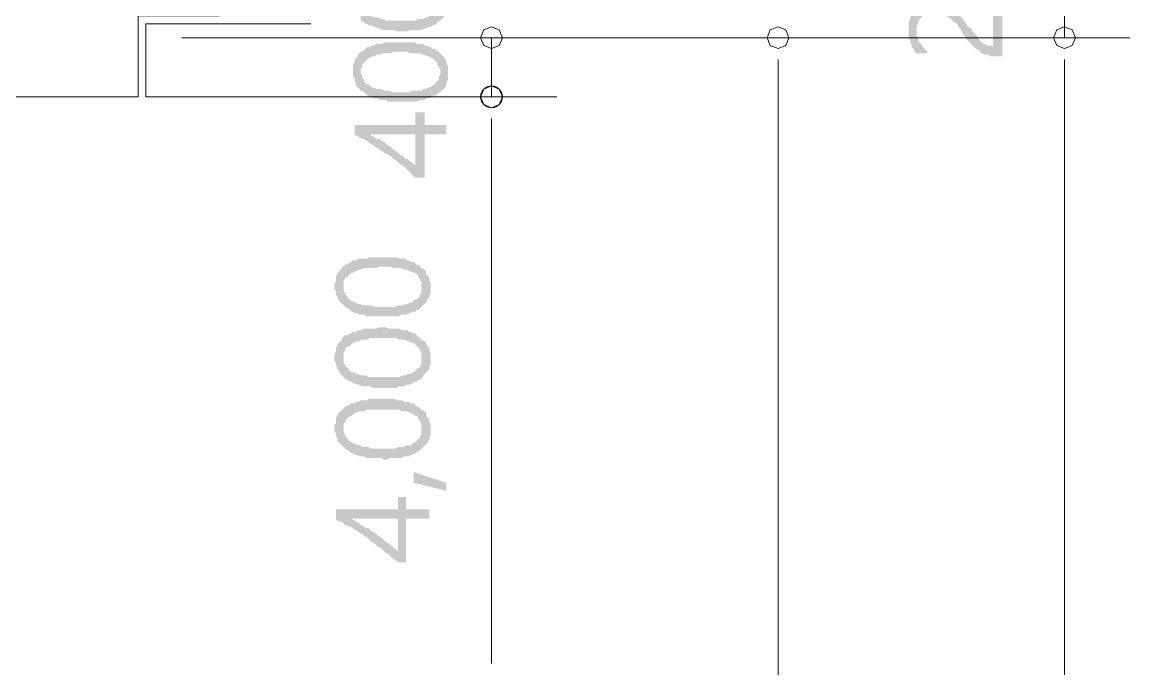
# Model space of a CAD drawing. Header units: millimetres. Extents: x -2246 to 101218, y 0 to 66109.
# Drawn here: x 93682 to 101218, y 44924 to 49325 of the extents above; entities that cross this region are included whole.
import ezdxf

# ---------------------------------------------------------------- set-up
doc = ezdxf.new("R2010")
doc.units = ezdxf.units.MM
doc.layers.add('PDF_솔리드 채우기', color=7, linetype='Continuous')
doc.layers.add('PDF_형상', color=7, linetype='Continuous')

msp = doc.modelspace()

# ---------------------------------------------------------------- hatches: boundary and pattern name
at = {"layer": 'PDF_솔리드 채우기', "transparency": 33554559}
for points in [[(95985.9, 49335.3), (96007.1, 49324.7), (96017.7, 49314.1), (96017.7, 49314.1), (96028.2, 49314.1), (96038.8, 49303.5), (96060, 49303.5), (96070.6, 49292.9), (96081.2, 49292.9), (96102.4, 49282.3), (96113, 49282.3), (96134.2, 49271.8), (96155.4, 49271.8), (96165.9, 49271.8), (96187.1, 49271.8), (96208.3, 49271.8), (96229.5, 49261.2), (96250.7, 49261.2), (96271.9, 49261.2), (96282.5, 49261.2), (96303.6, 49261.2), (96324.8, 49271.8), (96346, 49271.8), (96367.2, 49271.8), (96388.4, 49271.8), (96399, 49271.8), (96420.2, 49282.3), (96430.8, 49282.3), (96451.9, 49292.9), (96462.5, 49292.9), (96473.1, 49303.5), (96483.7, 49303.5), (96504.9, 49314.1), (96504.9, 49324.7), (96526.1, 49335.3), (96536.7, 49345.9), (96547.3, 49356.5), (96557.9, 49367.1), (96568.4, 49377.7), (96568.4, 49398.9), (96579, 49409.5), (96579, 49430.6), (96579, 49441.2), (96579, 49462.4), (96579, 49462.4), (96579, 49483.6), (96579, 49494.2), (96579, 49515.4), (96568.4, 49526), (96568.4, 49547.2), (96557.9, 49557.7), (96547.3, 49568.3), (96536.7, 49589.5), (96526.1, 49600.1), (96526.1, 49473), (96526.1, 49462.4), (96526.1, 49451.8), (96515.5, 49441.2), (96515.5, 49430.6), (96515.5, 49420), (96504.9, 49409.5), (96494.3, 49398.9), (96494.3, 49388.3), (96483.7, 49377.7), (96473.1, 49377.7), (96451.9, 49367.1), (96441.3, 49356.5), (96430.8, 49356.5), (96409.6, 49345.9), (96399, 49345.9), (96377.8, 49345.9), (96356.6, 49335.3), (96335.4, 49335.3), (96314.2, 49335.3), (96293, 49335.3), (96261.3, 49335.3), (96250.7, 49335.3), (96218.9, 49335.3), (96197.7, 49335.3), (96176.5, 49335.3), (96155.4, 49335.3), (96144.8, 49345.9), (96123.6, 49345.9), (96102.4, 49356.5), (96091.8, 49356.5), (96070.6, 49356.5), (96060, 49367.1), (96049.4, 49377.7), (96038.8, 49377.7), (96028.2, 49388.3), (96017.7, 49398.9), (96007.1, 49409.5), (96007.1, 49420), (95996.5, 49430.6), (95996.5, 49441.2), (95996.5, 49451.8), (95985.9, 49462.4), (95985.9, 49473)], [(95985.9, 49335.3), (96007.1, 49324.7), (96017.7, 49314.1), (96017.7, 49314.1), (96028.2, 49314.1), (96038.8, 49303.5), (96060, 49303.5), (96070.6, 49292.9), (96081.2, 49292.9), (96102.4, 49282.3), (96113, 49282.3), (96134.2, 49271.8), (96155.4, 49271.8), (96165.9, 49271.8), (96187.1, 49271.8), (96208.3, 49271.8), (96229.5, 49261.2), (96250.7, 49261.2), (96271.9, 49261.2), (96282.5, 49261.2), (96303.6, 49261.2), (96324.8, 49271.8), (96346, 49271.8), (96367.2, 49271.8), (96388.4, 49271.8), (96399, 49271.8), (96420.2, 49282.3), (96430.8, 49282.3), (96451.9, 49292.9), (96462.5, 49292.9), (96473.1, 49303.5), (96483.7, 49303.5), (96504.9, 49314.1), (96504.9, 49324.7), (96526.1, 49335.3), (96536.7, 49345.9), (96547.3, 49356.5), (96557.9, 49367.1), (96568.4, 49377.7), (96568.4, 49398.9), (96579, 49409.5), (96579, 49430.6), (96579, 49441.2), (96579, 49462.4), (96579, 49462.4), (96579, 49483.6), (96579, 49494.2), (96579, 49515.4), (96568.4, 49526), (96568.4, 49547.2), (96557.9, 49557.7), (96547.3, 49568.3), (96536.7, 49589.5), (96526.1, 49600.1), (96526.1, 49473), (96526.1, 49462.4), (96526.1, 49451.8), (96515.5, 49441.2), (96515.5, 49430.6), (96515.5, 49420), (96504.9, 49409.5), (96494.3, 49398.9), (96494.3, 49388.3), (96483.7, 49377.7), (96473.1, 49377.7), (96451.9, 49367.1), (96441.3, 49356.5), (96430.8, 49356.5), (96409.6, 49345.9), (96399, 49345.9), (96377.8, 49345.9), (96356.6, 49335.3), (96335.4, 49335.3), (96314.2, 49335.3), (96293, 49335.3), (96261.3, 49335.3), (96250.7, 49335.3), (96218.9, 49335.3), (96197.7, 49335.3), (96176.5, 49335.3), (96155.4, 49335.3), (96144.8, 49345.9), (96123.6, 49345.9), (96102.4, 49356.5), (96091.8, 49356.5), (96070.6, 49356.5), (96060, 49367.1), (96049.4, 49377.7), (96038.8, 49377.7), (96028.2, 49388.3), (96017.7, 49398.9), (96007.1, 49409.5), (96007.1, 49420), (95996.5, 49430.6), (95996.5, 49441.2), (95996.5, 49451.8), (95985.9, 49462.4), (95985.9, 49473)], [(99714.3, 49271.8), (99714.3, 49271.8), (99714.3, 49250.6), (99714.3, 49229.4), (99714.3, 49218.8), (99724.9, 49197.6), (99724.9, 49187), (99735.5, 49165.8), (99735.5, 49155.2), (99746.1, 49144.7), (99756.7, 49123.5), (99767.3, 49261.2), (99767.3, 49282.3), (99767.3, 49292.9), (99777.9, 49314.1), (99777.9, 49324.7), (99788.4, 49345.9), (99799, 49356.5), (99809.6, 49367.1), (99820.2, 49367.1), (99841.4, 49377.7), (99852, 49388.3), (99873.2, 49388.3), (99894.4, 49388.3), (99905, 49388.3), (99926.2, 49388.3), (99936.7, 49377.7), (99957.9, 49377.7), (99968.5, 49367.1), (99989.7, 49356.5), (99989.7, 49356.5), (100000.3, 49345.9), (100010.9, 49335.3), (100021.5, 49324.7), (100042.7, 49314.1), (100053.3, 49292.9), (100063.8, 49282.3), (100074.4, 49261.2), (100085, 49240), (100095.6, 49229.4), (100106.2, 49208.2), (100116.8, 49197.6), (100127.4, 49187), (100138, 49176.4), (100148.6, 49165.8), (100159.2, 49155.2), (100169.8, 49144.7), (100191, 49134.1), (100201.5, 49123.5), (100212.1, 49112.9), (100233.3, 49102.3), (100233.3, 49102.3), (100254.5, 49102.3), (100265.1, 49091.7), (100286.3, 49091.7), (100296.9, 49091.7), (100318.1, 49091.7), (100349.8, 49091.7), (100349.8, 49473), (100286.3, 49473), (100286.3, 49165.8), (100286.3, 49165.8), (100265.1, 49165.8), (100243.9, 49165.8), (100233.3, 49176.4), (100222.7, 49176.4), (100212.1, 49187), (100201.5, 49197.6), (100180.4, 49218.8), (100180.4, 49218.8), (100180.4, 49229.4), (100169.8, 49240), (100159.2, 49250.6), (100148.6, 49261.2), (100138, 49282.3), (100116.8, 49292.9), (100106.2, 49314.1), (100095.6, 49324.7), (100085, 49345.9), (100074.4, 49356.5), (100063.8, 49367.1), (100053.3, 49388.3), (100042.7, 49398.9), (100021.5, 49409.5), (100010.9, 49409.5), (100000.3, 49420), (100000.3, 49420), (99979.1, 49430.6), (99968.5, 49441.2), (99957.9, 49441.2), (99936.7, 49451.8), (99915.6, 49451.8), (99905, 49451.8), (99883.8, 49451.8), (99883.8, 49451.8), (99862.6, 49451.8), (99841.4, 49451.8), (99830.8, 49451.8), (99809.6, 49441.2), (99799, 49430.6), (99777.9, 49430.6), (99767.3, 49420), (99756.7, 49409.5), (99756.7, 49398.9), (99746.1, 49388.3), (99735.5, 49377.7), (99724.9, 49356.5), (99724.9, 49345.9), (99714.3, 49324.7), (99714.3, 49314.1), (99714.3, 49292.9)], [(99756.7, 49123.5), (99767.3, 49112.9), (99841.4, 49112.9), (99841.4, 49123.5), (99830.8, 49134.1), (99820.2, 49144.7), (99809.6, 49155.2), (99799, 49176.4), (99788.4, 49187), (99777.9, 49197.6), (99777.9, 49218.8), (99767.3, 49229.4), (99767.3, 49250.6), (99767.3, 49261.2)], [(95932.9, 48996.4), (95932.9, 48985.8), (95932.9, 48975.2), (95932.9, 48954), (95943.5, 48943.4), (95943.5, 48922.2), (95954.1, 48911.6), (95954.1, 48890.4), (95964.7, 48879.8), (95975.3, 48869.3), (95985.9, 48858.7), (95985.9, 48985.8), (95985.9, 48996.4), (95985.9, 49007), (95996.5, 49017.5), (95996.5, 49028.1), (95996.5, 49038.7), (96007.1, 49049.3), (96017.7, 49049.3), (96017.7, 49059.9), (96028.2, 49070.5), (96038.8, 49081.1), (96049.4, 49081.1), (96060, 49091.7), (96081.2, 49091.7), (96091.8, 49102.3), (96113, 49102.3), (96134.2, 49112.9), (96144.8, 49112.9), (96165.9, 49112.9), (96187.1, 49112.9), (96208.3, 49123.5), (96240.1, 49123.5), (96261.3, 49123.5), (96282.5, 49123.5), (96303.6, 49123.5), (96324.8, 49112.9), (96346, 49112.9), (96367.2, 49112.9), (96388.4, 49112.9), (96409.6, 49102.3), (96420.2, 49102.3), (96441.3, 49091.7), (96451.9, 49091.7), (96462.5, 49081.1), (96473.1, 49081.1), (96483.7, 49070.5), (96494.3, 49059.9), (96504.9, 49049.3), (96504.9, 49038.7), (96515.5, 49028.1), (96515.5, 49017.5), (96526.1, 49007), (96526.1, 48996.4), (96526.1, 48985.8), (96526.1, 49112.9), (96515.5, 49123.5), (96494.3, 49134.1), (96494.3, 49144.7), (96473.1, 49144.7), (96462.5, 49155.2), (96451.9, 49155.2), (96441.3, 49165.8), (96420.2, 49165.8), (96409.6, 49176.4), (96388.4, 49176.4), (96367.2, 49176.4), (96356.6, 49187), (96335.4, 49187), (96314.2, 49187), (96293, 49187), (96271.9, 49187), (96250.7, 49187), (96250.7, 49187), (96229.5, 49187), (96208.3, 49187), (96187.1, 49187), (96165.9, 49187), (96144.8, 49187), (96123.6, 49176.4), (96113, 49176.4), (96091.8, 49176.4), (96070.6, 49165.8), (96060, 49165.8), (96049.4, 49155.2), (96028.2, 49155.2), (96017.7, 49144.7), (96007.1, 49134.1), (95996.5, 49123.5), (95985.9, 49123.5), (95975.3, 49112.9), (95964.7, 49102.3), (95964.7, 49091.7), (95954.1, 49081.1), (95943.5, 49070.5), (95943.5, 49059.9), (95943.5, 49049.3), (95932.9, 49038.7), (95932.9, 49017.5), (95932.9, 49007)], [(95932.9, 48996.4), (95932.9, 48985.8), (95932.9, 48975.2), (95932.9, 48954), (95943.5, 48943.4), (95943.5, 48922.2), (95954.1, 48911.6), (95954.1, 48890.4), (95964.7, 48879.8), (95975.3, 48869.3), (95985.9, 48858.7), (95985.9, 48985.8), (95985.9, 48996.4), (95985.9, 49007), (95996.5, 49017.5), (95996.5, 49028.1), (95996.5, 49038.7), (96007.1, 49049.3), (96017.7, 49049.3), (96017.7, 49059.9), (96028.2, 49070.5), (96038.8, 49081.1), (96049.4, 49081.1), (96060, 49091.7), (96081.2, 49091.7), (96091.8, 49102.3), (96113, 49102.3), (96134.2, 49112.9), (96144.8, 49112.9), (96165.9, 49112.9), (96187.1, 49112.9), (96208.3, 49123.5), (96240.1, 49123.5), (96261.3, 49123.5), (96282.5, 49123.5), (96303.6, 49123.5), (96324.8, 49112.9), (96346, 49112.9), (96367.2, 49112.9), (96388.4, 49112.9), (96409.6, 49102.3), (96420.2, 49102.3), (96441.3, 49091.7), (96451.9, 49091.7), (96462.5, 49081.1), (96473.1, 49081.1), (96483.7, 49070.5), (96494.3, 49059.9), (96504.9, 49049.3), (96504.9, 49038.7), (96515.5, 49028.1), (96515.5, 49017.5), (96526.1, 49007), (96526.1, 48996.4), (96526.1, 48985.8), (96526.1, 49112.9), (96515.5, 49123.5), (96494.3, 49134.1), (96494.3, 49144.7), (96473.1, 49144.7), (96462.5, 49155.2), (96451.9, 49155.2), (96441.3, 49165.8), (96420.2, 49165.8), (96409.6, 49176.4), (96388.4, 49176.4), (96367.2, 49176.4), (96356.6, 49187), (96335.4, 49187), (96314.2, 49187), (96293, 49187), (96271.9, 49187), (96250.7, 49187), (96250.7, 49187), (96229.5, 49187), (96208.3, 49187), (96187.1, 49187), (96165.9, 49187), (96144.8, 49187), (96123.6, 49176.4), (96113, 49176.4), (96091.8, 49176.4), (96070.6, 49165.8), (96060, 49165.8), (96049.4, 49155.2), (96028.2, 49155.2), (96017.7, 49144.7), (96007.1, 49134.1), (95996.5, 49123.5), (95985.9, 49123.5), (95975.3, 49112.9), (95964.7, 49102.3), (95964.7, 49091.7), (95954.1, 49081.1), (95943.5, 49070.5), (95943.5, 49059.9), (95943.5, 49049.3), (95932.9, 49038.7), (95932.9, 49017.5), (95932.9, 49007)], [(95985.9, 48858.7), (96007.1, 48848.1), (96017.7, 48837.5), (96017.7, 48837.5), (96028.2, 48826.9), (96038.8, 48816.3), (96060, 48816.3), (96070.6, 48805.7), (96081.2, 48805.7), (96102.4, 48805.7), (96113, 48795.1), (96134.2, 48795.1), (96155.4, 48795.1), (96165.9, 48784.5), (96187.1, 48784.5), (96208.3, 48784.5), (96229.5, 48784.5), (96250.7, 48784.5), (96271.9, 48784.5), (96282.5, 48784.5), (96303.6, 48784.5), (96324.8, 48784.5), (96346, 48784.5), (96367.2, 48784.5), (96388.4, 48795.1), (96399, 48795.1), (96420.2, 48795.1), (96430.8, 48805.7), (96451.9, 48805.7), (96462.5, 48816.3), (96473.1, 48816.3), (96483.7, 48826.9), (96504.9, 48826.9), (96504.9, 48837.5), (96526.1, 48848.1), (96536.7, 48858.7), (96547.3, 48869.3), (96557.9, 48879.8), (96568.4, 48901), (96568.4, 48911.6), (96579, 48932.8), (96579, 48943.4), (96579, 48964.6), (96579, 48975.2), (96579, 48985.8), (96579, 48996.4), (96579, 49017.5), (96579, 49028.1), (96568.4, 49049.3), (96568.4, 49059.9), (96557.9, 49081.1), (96547.3, 49091.7), (96536.7, 49102.3), (96526.1, 49112.9), (96526.1, 48985.8), (96526.1, 48975.2), (96526.1, 48964.6), (96515.5, 48954), (96515.5, 48943.4), (96515.5, 48932.8), (96504.9, 48922.2), (96494.3, 48911.6), (96494.3, 48901), (96483.7, 48901), (96473.1, 48890.4), (96451.9, 48879.8), (96441.3, 48879.8), (96430.8, 48869.3), (96409.6, 48869.3), (96399, 48858.7), (96377.8, 48858.7), (96356.6, 48858.7), (96335.4, 48858.7), (96314.2, 48848.1), (96293, 48848.1), (96261.3, 48848.1), (96250.7, 48848.1), (96218.9, 48848.1), (96197.7, 48848.1), (96176.5, 48858.7), (96155.4, 48858.7), (96144.8, 48858.7), (96123.6, 48869.3), (96102.4, 48869.3), (96091.8, 48869.3), (96070.6, 48879.8), (96060, 48879.8), (96049.4, 48890.4), (96038.8, 48901), (96028.2, 48901), (96017.7, 48911.6), (96007.1, 48922.2), (96007.1, 48932.8), (95996.5, 48943.4), (95996.5, 48954), (95996.5, 48964.6), (95985.9, 48975.2), (95985.9, 48985.8)], [(95985.9, 48858.7), (96007.1, 48848.1), (96017.7, 48837.5), (96017.7, 48837.5), (96028.2, 48826.9), (96038.8, 48816.3), (96060, 48816.3), (96070.6, 48805.7), (96081.2, 48805.7), (96102.4, 48805.7), (96113, 48795.1), (96134.2, 48795.1), (96155.4, 48795.1), (96165.9, 48784.5), (96187.1, 48784.5), (96208.3, 48784.5), (96229.5, 48784.5), (96250.7, 48784.5), (96271.9, 48784.5), (96282.5, 48784.5), (96303.6, 48784.5), (96324.8, 48784.5), (96346, 48784.5), (96367.2, 48784.5), (96388.4, 48795.1), (96399, 48795.1), (96420.2, 48795.1), (96430.8, 48805.7), (96451.9, 48805.7), (96462.5, 48816.3), (96473.1, 48816.3), (96483.7, 48826.9), (96504.9, 48826.9), (96504.9, 48837.5), (96526.1, 48848.1), (96536.7, 48858.7), (96547.3, 48869.3), (96557.9, 48879.8), (96568.4, 48901), (96568.4, 48911.6), (96579, 48932.8), (96579, 48943.4), (96579, 48964.6), (96579, 48975.2), (96579, 48985.8), (96579, 48996.4), (96579, 49017.5), (96579, 49028.1), (96568.4, 49049.3), (96568.4, 49059.9), (96557.9, 49081.1), (96547.3, 49091.7), (96536.7, 49102.3), (96526.1, 49112.9), (96526.1, 48985.8), (96526.1, 48975.2), (96526.1, 48964.6), (96515.5, 48954), (96515.5, 48943.4), (96515.5, 48932.8), (96504.9, 48922.2), (96494.3, 48911.6), (96494.3, 48901), (96483.7, 48901), (96473.1, 48890.4), (96451.9, 48879.8), (96441.3, 48879.8), (96430.8, 48869.3), (96409.6, 48869.3), (96399, 48858.7), (96377.8, 48858.7), (96356.6, 48858.7), (96335.4, 48858.7), (96314.2, 48848.1), (96293, 48848.1), (96261.3, 48848.1), (96250.7, 48848.1), (96218.9, 48848.1), (96197.7, 48848.1), (96176.5, 48858.7), (96155.4, 48858.7), (96144.8, 48858.7), (96123.6, 48869.3), (96102.4, 48869.3), (96091.8, 48869.3), (96070.6, 48879.8), (96060, 48879.8), (96049.4, 48890.4), (96038.8, 48901), (96028.2, 48901), (96017.7, 48911.6), (96007.1, 48922.2), (96007.1, 48932.8), (95996.5, 48943.4), (95996.5, 48954), (95996.5, 48964.6), (95985.9, 48975.2), (95985.9, 48985.8)], [(96038.8, 48509.1), (96049.4, 48498.5), (96070.6, 48487.9), (96081.2, 48477.3), (96102.4, 48466.8), (96113, 48456.2), (96134.2, 48445.6), (96144.8, 48435), (96155.4, 48435), (96165.9, 48424.4), (96187.1, 48413.8), (96197.7, 48403.2), (96208.3, 48392.6), (96229.5, 48382), (96240.1, 48371.4), (96250.7, 48360.8), (96271.9, 48350.2), (96282.5, 48339.6), (96293, 48329.1), (96303.6, 48318.5), (96324.8, 48297.3), (96335.4, 48286.7), (96346, 48276.1), (96356.6, 48265.5), (96420.2, 48265.5), (96420.2, 48562.1), (96568.4, 48562.1), (96568.4, 48625.6), (96420.2, 48625.6), (96420.2, 48710.4), (96356.6, 48710.4), (96356.6, 48625.6), (96356.6, 48350.2), (96303.6, 48392.6), (96293, 48392.6), (96282.5, 48403.2), (96271.9, 48413.8), (96250.7, 48424.4), (96240.1, 48435), (96229.5, 48445.6), (96208.3, 48456.2), (96197.7, 48466.8), (96187.1, 48477.3), (96165.9, 48487.9), (96155.4, 48498.5), (96144.8, 48509.1), (96123.6, 48519.7), (96113, 48530.3), (96091.8, 48530.3), (96081.2, 48540.9), (96060, 48551.5), (96049.4, 48562.1)], [(96038.8, 48509.1), (96049.4, 48498.5), (96070.6, 48487.9), (96081.2, 48477.3), (96102.4, 48466.8), (96113, 48456.2), (96134.2, 48445.6), (96144.8, 48435), (96155.4, 48435), (96165.9, 48424.4), (96187.1, 48413.8), (96197.7, 48403.2), (96208.3, 48392.6), (96229.5, 48382), (96240.1, 48371.4), (96250.7, 48360.8), (96271.9, 48350.2), (96282.5, 48339.6), (96293, 48329.1), (96303.6, 48318.5), (96324.8, 48297.3), (96335.4, 48286.7), (96346, 48276.1), (96356.6, 48265.5), (96420.2, 48265.5), (96420.2, 48562.1), (96568.4, 48562.1), (96568.4, 48625.6), (96420.2, 48625.6), (96420.2, 48710.4), (96356.6, 48710.4), (96356.6, 48625.6), (96356.6, 48350.2), (96303.6, 48392.6), (96293, 48392.6), (96282.5, 48403.2), (96271.9, 48413.8), (96250.7, 48424.4), (96240.1, 48435), (96229.5, 48445.6), (96208.3, 48456.2), (96197.7, 48466.8), (96187.1, 48477.3), (96165.9, 48487.9), (96155.4, 48498.5), (96144.8, 48509.1), (96123.6, 48519.7), (96113, 48530.3), (96091.8, 48530.3), (96081.2, 48540.9), (96060, 48551.5), (96049.4, 48562.1)], [(95943.5, 48625.6), (95943.5, 48562.1), (95954.1, 48551.5), (95964.7, 48551.5), (95975.3, 48540.9), (95996.5, 48530.3), (96007.1, 48530.3), (96017.7, 48519.7), (96038.8, 48509.1), (96049.4, 48562.1), (96356.6, 48562.1), (96356.6, 48350.2), (96356.6, 48625.6)], [(95943.5, 48625.6), (95943.5, 48562.1), (95954.1, 48551.5), (95964.7, 48551.5), (95975.3, 48540.9), (95996.5, 48530.3), (96007.1, 48530.3), (96017.7, 48519.7), (96038.8, 48509.1), (96049.4, 48562.1), (96356.6, 48562.1), (96356.6, 48350.2), (96356.6, 48625.6)], [(95805.8, 47534.6), (95805.8, 47524.1), (95805.8, 47513.5), (95816.4, 47492.3), (95816.4, 47471.1), (95827, 47460.5), (95827, 47449.9), (95837.6, 47428.7), (95848.2, 47418.1), (95858.8, 47407.5), (95869.4, 47397), (95869.4, 47524.1), (95869.4, 47524.1), (95869.4, 47545.2), (95869.4, 47555.8), (95869.4, 47566.4), (95880, 47577), (95880, 47587.6), (95890.6, 47587.6), (95901.1, 47598.2), (95911.7, 47608.8), (95922.3, 47619.4), (95932.9, 47619.4), (95943.5, 47630), (95954.1, 47630), (95975.3, 47640.6), (95985.9, 47640.6), (96007.1, 47651.2), (96028.2, 47651.2), (96049.4, 47651.2), (96070.6, 47651.2), (96091.8, 47651.2), (96113, 47661.8), (96144.8, 47661.8), (96155.4, 47661.8), (96187.1, 47661.8), (96208.3, 47651.2), (96229.5, 47651.2), (96250.7, 47651.2), (96261.3, 47651.2), (96282.5, 47640.6), (96303.6, 47640.6), (96314.2, 47630), (96324.8, 47630), (96346, 47619.4), (96356.6, 47619.4), (96367.2, 47608.8), (96377.8, 47598.2), (96377.8, 47587.6), (96388.4, 47577), (96388.4, 47566.4), (96399, 47555.8), (96399, 47545.2), (96399, 47534.6), (96399, 47524.1), (96399, 47651.2), (96388.4, 47661.8), (96377.8, 47672.3), (96367.2, 47672.3), (96356.6, 47682.9), (96346, 47693.5), (96324.8, 47693.5), (96314.2, 47704.1), (96303.6, 47704.1), (96282.5, 47714.7), (96271.9, 47714.7), (96250.7, 47714.7), (96229.5, 47725.3), (96218.9, 47725.3), (96197.7, 47725.3), (96176.5, 47725.3), (96155.4, 47725.3), (96134.2, 47725.3), (96134.2, 47725.3), (96113, 47725.3), (96081.2, 47725.3), (96060, 47725.3), (96038.8, 47725.3), (96028.2, 47714.7), (96007.1, 47714.7), (95985.9, 47714.7), (95964.7, 47714.7), (95954.1, 47704.1), (95932.9, 47704.1), (95922.3, 47693.5), (95911.7, 47682.9), (95901.1, 47682.9), (95880, 47672.3), (95869.4, 47661.8), (95858.8, 47661.8), (95858.8, 47651.2), (95848.2, 47640.6), (95837.6, 47630), (95827, 47619.4), (95827, 47608.8), (95816.4, 47598.2), (95816.4, 47587.6), (95816.4, 47566.4), (95816.4, 47555.8), (95805.8, 47545.2)], [(95805.8, 47534.6), (95805.8, 47524.1), (95805.8, 47513.5), (95816.4, 47492.3), (95816.4, 47471.1), (95827, 47460.5), (95827, 47449.9), (95837.6, 47428.7), (95848.2, 47418.1), (95858.8, 47407.5), (95869.4, 47397), (95869.4, 47524.1), (95869.4, 47524.1), (95869.4, 47545.2), (95869.4, 47555.8), (95869.4, 47566.4), (95880, 47577), (95880, 47587.6), (95890.6, 47587.6), (95901.1, 47598.2), (95911.7, 47608.8), (95922.3, 47619.4), (95932.9, 47619.4), (95943.5, 47630), (95954.1, 47630), (95975.3, 47640.6), (95985.9, 47640.6), (96007.1, 47651.2), (96028.2, 47651.2), (96049.4, 47651.2), (96070.6, 47651.2), (96091.8, 47651.2), (96113, 47661.8), (96144.8, 47661.8), (96155.4, 47661.8), (96187.1, 47661.8), (96208.3, 47651.2), (96229.5, 47651.2), (96250.7, 47651.2), (96261.3, 47651.2), (96282.5, 47640.6), (96303.6, 47640.6), (96314.2, 47630), (96324.8, 47630), (96346, 47619.4), (96356.6, 47619.4), (96367.2, 47608.8), (96377.8, 47598.2), (96377.8, 47587.6), (96388.4, 47577), (96388.4, 47566.4), (96399, 47555.8), (96399, 47545.2), (96399, 47534.6), (96399, 47524.1), (96399, 47651.2), (96388.4, 47661.8), (96377.8, 47672.3), (96367.2, 47672.3), (96356.6, 47682.9), (96346, 47693.5), (96324.8, 47693.5), (96314.2, 47704.1), (96303.6, 47704.1), (96282.5, 47714.7), (96271.9, 47714.7), (96250.7, 47714.7), (96229.5, 47725.3), (96218.9, 47725.3), (96197.7, 47725.3), (96176.5, 47725.3), (96155.4, 47725.3), (96134.2, 47725.3), (96134.2, 47725.3), (96113, 47725.3), (96081.2, 47725.3), (96060, 47725.3), (96038.8, 47725.3), (96028.2, 47714.7), (96007.1, 47714.7), (95985.9, 47714.7), (95964.7, 47714.7), (95954.1, 47704.1), (95932.9, 47704.1), (95922.3, 47693.5), (95911.7, 47682.9), (95901.1, 47682.9), (95880, 47672.3), (95869.4, 47661.8), (95858.8, 47661.8), (95858.8, 47651.2), (95848.2, 47640.6), (95837.6, 47630), (95827, 47619.4), (95827, 47608.8), (95816.4, 47598.2), (95816.4, 47587.6), (95816.4, 47566.4), (95816.4, 47555.8), (95805.8, 47545.2)], [(95869.4, 47397), (95880, 47386.4), (95890.6, 47375.8), (95901.1, 47375.8), (95911.7, 47365.2), (95922.3, 47354.6), (95932.9, 47354.6), (95943.5, 47344), (95964.7, 47344), (95975.3, 47333.4), (95996.5, 47333.4), (96007.1, 47333.4), (96028.2, 47322.8), (96049.4, 47322.8), (96070.6, 47322.8), (96081.2, 47322.8), (96102.4, 47322.8), (96123.6, 47322.8), (96144.8, 47322.8), (96165.9, 47322.8), (96187.1, 47322.8), (96208.3, 47322.8), (96229.5, 47322.8), (96240.1, 47322.8), (96261.3, 47333.4), (96282.5, 47333.4), (96293, 47333.4), (96314.2, 47344), (96324.8, 47344), (96335.4, 47354.6), (96356.6, 47354.6), (96367.2, 47365.2), (96377.8, 47365.2), (96388.4, 47375.8), (96399, 47386.4), (96409.6, 47397), (96420.2, 47407.5), (96430.8, 47418.1), (96441.3, 47439.3), (96451.9, 47449.9), (96451.9, 47460.5), (96462.5, 47481.7), (96462.5, 47502.9), (96462.5, 47513.5), (96462.5, 47513.5), (96462.5, 47534.6), (96462.5, 47555.8), (96451.9, 47566.4), (96451.9, 47587.6), (96441.3, 47598.2), (96430.8, 47608.8), (96430.8, 47630), (96420.2, 47640.6), (96399, 47651.2), (96399, 47524.1), (96399, 47513.5), (96399, 47502.9), (96399, 47492.3), (96399, 47481.7), (96388.4, 47471.1), (96388.4, 47460.5), (96377.8, 47449.9), (96367.2, 47439.3), (96356.6, 47439.3), (96346, 47428.7), (96335.4, 47418.1), (96324.8, 47418.1), (96303.6, 47407.5), (96293, 47407.5), (96271.9, 47397), (96250.7, 47397), (96240.1, 47397), (96218.9, 47386.4), (96197.7, 47386.4), (96165.9, 47386.4), (96144.8, 47386.4), (96123.6, 47386.4), (96102.4, 47386.4), (96081.2, 47386.4), (96060, 47397), (96038.8, 47397), (96017.7, 47397), (95996.5, 47397), (95985.9, 47407.5), (95964.7, 47407.5), (95954.1, 47418.1), (95943.5, 47418.1), (95922.3, 47428.7), (95911.7, 47439.3), (95901.1, 47439.3), (95901.1, 47449.9), (95890.6, 47460.5), (95880, 47471.1), (95880, 47481.7), (95869.4, 47492.3), (95869.4, 47502.9), (95869.4, 47513.5), (95869.4, 47524.1)], [(95869.4, 47397), (95880, 47386.4), (95890.6, 47375.8), (95901.1, 47375.8), (95911.7, 47365.2), (95922.3, 47354.6), (95932.9, 47354.6), (95943.5, 47344), (95964.7, 47344), (95975.3, 47333.4), (95996.5, 47333.4), (96007.1, 47333.4), (96028.2, 47322.8), (96049.4, 47322.8), (96070.6, 47322.8), (96081.2, 47322.8), (96102.4, 47322.8), (96123.6, 47322.8), (96144.8, 47322.8), (96165.9, 47322.8), (96187.1, 47322.8), (96208.3, 47322.8), (96229.5, 47322.8), (96240.1, 47322.8), (96261.3, 47333.4), (96282.5, 47333.4), (96293, 47333.4), (96314.2, 47344), (96324.8, 47344), (96335.4, 47354.6), (96356.6, 47354.6), (96367.2, 47365.2), (96377.8, 47365.2), (96388.4, 47375.8), (96399, 47386.4), (96409.6, 47397), (96420.2, 47407.5), (96430.8, 47418.1), (96441.3, 47439.3), (96451.9, 47449.9), (96451.9, 47460.5), (96462.5, 47481.7), (96462.5, 47502.9), (96462.5, 47513.5), (96462.5, 47513.5), (96462.5, 47534.6), (96462.5, 47555.8), (96451.9, 47566.4), (96451.9, 47587.6), (96441.3, 47598.2), (96430.8, 47608.8), (96430.8, 47630), (96420.2, 47640.6), (96399, 47651.2), (96399, 47524.1), (96399, 47513.5), (96399, 47502.9), (96399, 47492.3), (96399, 47481.7), (96388.4, 47471.1), (96388.4, 47460.5), (96377.8, 47449.9), (96367.2, 47439.3), (96356.6, 47439.3), (96346, 47428.7), (96335.4, 47418.1), (96324.8, 47418.1), (96303.6, 47407.5), (96293, 47407.5), (96271.9, 47397), (96250.7, 47397), (96240.1, 47397), (96218.9, 47386.4), (96197.7, 47386.4), (96165.9, 47386.4), (96144.8, 47386.4), (96123.6, 47386.4), (96102.4, 47386.4), (96081.2, 47386.4), (96060, 47397), (96038.8, 47397), (96017.7, 47397), (95996.5, 47397), (95985.9, 47407.5), (95964.7, 47407.5), (95954.1, 47418.1), (95943.5, 47418.1), (95922.3, 47428.7), (95911.7, 47439.3), (95901.1, 47439.3), (95901.1, 47449.9), (95890.6, 47460.5), (95880, 47471.1), (95880, 47481.7), (95869.4, 47492.3), (95869.4, 47502.9), (95869.4, 47513.5), (95869.4, 47524.1)], [(95805.8, 47047.4), (95805.8, 47047.4), (95805.8, 47026.2), (95816.4, 47005), (95816.4, 46994.5), (95827, 46973.3), (95827, 46962.7), (95837.6, 46952.1), (95848.2, 46930.9), (95858.8, 46920.3), (95869.4, 46909.7), (95869.4, 47047.4), (95869.4, 47047.4), (95869.4, 47058), (95869.4, 47068.6), (95869.4, 47079.2), (95880, 47089.8), (95880, 47100.4), (95890.6, 47111), (95901.1, 47121.6), (95911.7, 47121.6), (95922.3, 47132.1), (95932.9, 47142.7), (95943.5, 47142.7), (95954.1, 47153.3), (95975.3, 47153.3), (95985.9, 47163.9), (96007.1, 47163.9), (96028.2, 47163.9), (96049.4, 47174.5), (96070.6, 47174.5), (96091.8, 47174.5), (96113, 47174.5), (96144.8, 47174.5), (96155.4, 47174.5), (96187.1, 47174.5), (96208.3, 47174.5), (96229.5, 47174.5), (96250.7, 47163.9), (96261.3, 47163.9), (96282.5, 47163.9), (96303.6, 47153.3), (96314.2, 47153.3), (96324.8, 47142.7), (96346, 47142.7), (96356.6, 47132.1), (96367.2, 47121.6), (96377.8, 47111), (96377.8, 47111), (96388.4, 47100.4), (96388.4, 47089.8), (96399, 47079.2), (96399, 47068.6), (96399, 47058), (96399, 47036.8), (96399, 47163.9), (96388.4, 47174.5), (96377.8, 47185.1), (96367.2, 47195.7), (96356.6, 47206.3), (96346, 47206.3), (96324.8, 47216.9), (96314.2, 47216.9), (96303.6, 47227.5), (96282.5, 47227.5), (96271.9, 47227.5), (96250.7, 47238.1), (96229.5, 47238.1), (96218.9, 47238.1), (96197.7, 47238.1), (96176.5, 47238.1), (96155.4, 47248.7), (96134.2, 47248.7), (96134.2, 47248.7), (96113, 47248.7), (96081.2, 47238.1), (96060, 47238.1), (96038.8, 47238.1), (96028.2, 47238.1), (96007.1, 47238.1), (95985.9, 47227.5), (95964.7, 47227.5), (95954.1, 47216.9), (95932.9, 47216.9), (95922.3, 47206.3), (95911.7, 47206.3), (95901.1, 47195.7), (95880, 47195.7), (95869.4, 47185.1), (95858.8, 47174.5), (95858.8, 47163.9), (95848.2, 47153.3), (95837.6, 47142.7), (95827, 47132.1), (95827, 47121.6), (95816.4, 47111), (95816.4, 47100.4), (95816.4, 47089.8), (95816.4, 47079.2), (95805.8, 47058)], [(95805.8, 47047.4), (95805.8, 47047.4), (95805.8, 47026.2), (95816.4, 47005), (95816.4, 46994.5), (95827, 46973.3), (95827, 46962.7), (95837.6, 46952.1), (95848.2, 46930.9), (95858.8, 46920.3), (95869.4, 46909.7), (95869.4, 47047.4), (95869.4, 47047.4), (95869.4, 47058), (95869.4, 47068.6), (95869.4, 47079.2), (95880, 47089.8), (95880, 47100.4), (95890.6, 47111), (95901.1, 47121.6), (95911.7, 47121.6), (95922.3, 47132.1), (95932.9, 47142.7), (95943.5, 47142.7), (95954.1, 47153.3), (95975.3, 47153.3), (95985.9, 47163.9), (96007.1, 47163.9), (96028.2, 47163.9), (96049.4, 47174.5), (96070.6, 47174.5), (96091.8, 47174.5), (96113, 47174.5), (96144.8, 47174.5), (96155.4, 47174.5), (96187.1, 47174.5), (96208.3, 47174.5), (96229.5, 47174.5), (96250.7, 47163.9), (96261.3, 47163.9), (96282.5, 47163.9), (96303.6, 47153.3), (96314.2, 47153.3), (96324.8, 47142.7), (96346, 47142.7), (96356.6, 47132.1), (96367.2, 47121.6), (96377.8, 47111), (96377.8, 47111), (96388.4, 47100.4), (96388.4, 47089.8), (96399, 47079.2), (96399, 47068.6), (96399, 47058), (96399, 47036.8), (96399, 47163.9), (96388.4, 47174.5), (96377.8, 47185.1), (96367.2, 47195.7), (96356.6, 47206.3), (96346, 47206.3), (96324.8, 47216.9), (96314.2, 47216.9), (96303.6, 47227.5), (96282.5, 47227.5), (96271.9, 47227.5), (96250.7, 47238.1), (96229.5, 47238.1), (96218.9, 47238.1), (96197.7, 47238.1), (96176.5, 47238.1), (96155.4, 47248.7), (96134.2, 47248.7), (96134.2, 47248.7), (96113, 47248.7), (96081.2, 47238.1), (96060, 47238.1), (96038.8, 47238.1), (96028.2, 47238.1), (96007.1, 47238.1), (95985.9, 47227.5), (95964.7, 47227.5), (95954.1, 47216.9), (95932.9, 47216.9), (95922.3, 47206.3), (95911.7, 47206.3), (95901.1, 47195.7), (95880, 47195.7), (95869.4, 47185.1), (95858.8, 47174.5), (95858.8, 47163.9), (95848.2, 47153.3), (95837.6, 47142.7), (95827, 47132.1), (95827, 47121.6), (95816.4, 47111), (95816.4, 47100.4), (95816.4, 47089.8), (95816.4, 47079.2), (95805.8, 47058)], [(95869.4, 46909.7), (95880, 46899.1), (95890.6, 46888.5), (95901.1, 46888.5), (95911.7, 46877.9), (95922.3, 46877.9), (95932.9, 46867.3), (95943.5, 46867.3), (95964.7, 46856.8), (95975.3, 46856.8), (95996.5, 46846.2), (96007.1, 46846.2), (96028.2, 46846.2), (96049.4, 46846.2), (96070.6, 46835.6), (96081.2, 46835.6), (96102.4, 46835.6), (96123.6, 46835.6), (96144.8, 46835.6), (96165.9, 46835.6), (96187.1, 46835.6), (96208.3, 46835.6), (96229.5, 46835.6), (96240.1, 46846.2), (96261.3, 46846.2), (96282.5, 46846.2), (96293, 46856.8), (96314.2, 46856.8), (96324.8, 46856.8), (96335.4, 46867.3), (96356.6, 46877.9), (96367.2, 46877.9), (96377.8, 46888.5), (96388.4, 46888.5), (96399, 46899.1), (96409.6, 46909.7), (96420.2, 46930.9), (96430.8, 46941.5), (96441.3, 46952.1), (96451.9, 46962.7), (96451.9, 46983.9), (96462.5, 46994.5), (96462.5, 47015.6), (96462.5, 47036.8), (96462.5, 47036.8), (96462.5, 47058), (96462.5, 47068.6), (96451.9, 47089.8), (96451.9, 47100.4), (96441.3, 47121.6), (96430.8, 47132.1), (96430.8, 47142.7), (96420.2, 47153.3), (96399, 47163.9), (96399, 47036.8), (96399, 47036.8), (96399, 47015.6), (96399, 47005), (96399, 46994.5), (96388.4, 46983.9), (96388.4, 46973.3), (96377.8, 46973.3), (96367.2, 46962.7), (96356.6, 46952.1), (96346, 46941.5), (96335.4, 46941.5), (96324.8, 46930.9), (96303.6, 46930.9), (96293, 46920.3), (96271.9, 46920.3), (96250.7, 46909.7), (96240.1, 46909.7), (96218.9, 46909.7), (96197.7, 46909.7), (96165.9, 46909.7), (96144.8, 46909.7), (96123.6, 46909.7), (96102.4, 46909.7), (96081.2, 46909.7), (96060, 46909.7), (96038.8, 46909.7), (96017.7, 46920.3), (95996.5, 46920.3), (95985.9, 46920.3), (95964.7, 46930.9), (95954.1, 46930.9), (95943.5, 46941.5), (95922.3, 46941.5), (95911.7, 46952.1), (95901.1, 46962.7), (95901.1, 46973.3), (95890.6, 46973.3), (95880, 46983.9), (95880, 46994.5), (95869.4, 47005), (95869.4, 47015.6), (95869.4, 47026.2), (95869.4, 47047.4)], [(95869.4, 46909.7), (95880, 46899.1), (95890.6, 46888.5), (95901.1, 46888.5), (95911.7, 46877.9), (95922.3, 46877.9), (95932.9, 46867.3), (95943.5, 46867.3), (95964.7, 46856.8), (95975.3, 46856.8), (95996.5, 46846.2), (96007.1, 46846.2), (96028.2, 46846.2), (96049.4, 46846.2), (96070.6, 46835.6), (96081.2, 46835.6), (96102.4, 46835.6), (96123.6, 46835.6), (96144.8, 46835.6), (96165.9, 46835.6), (96187.1, 46835.6), (96208.3, 46835.6), (96229.5, 46835.6), (96240.1, 46846.2), (96261.3, 46846.2), (96282.5, 46846.2), (96293, 46856.8), (96314.2, 46856.8), (96324.8, 46856.8), (96335.4, 46867.3), (96356.6, 46877.9), (96367.2, 46877.9), (96377.8, 46888.5), (96388.4, 46888.5), (96399, 46899.1), (96409.6, 46909.7), (96420.2, 46930.9), (96430.8, 46941.5), (96441.3, 46952.1), (96451.9, 46962.7), (96451.9, 46983.9), (96462.5, 46994.5), (96462.5, 47015.6), (96462.5, 47036.8), (96462.5, 47036.8), (96462.5, 47058), (96462.5, 47068.6), (96451.9, 47089.8), (96451.9, 47100.4), (96441.3, 47121.6), (96430.8, 47132.1), (96430.8, 47142.7), (96420.2, 47153.3), (96399, 47163.9), (96399, 47036.8), (96399, 47036.8), (96399, 47015.6), (96399, 47005), (96399, 46994.5), (96388.4, 46983.9), (96388.4, 46973.3), (96377.8, 46973.3), (96367.2, 46962.7), (96356.6, 46952.1), (96346, 46941.5), (96335.4, 46941.5), (96324.8, 46930.9), (96303.6, 46930.9), (96293, 46920.3), (96271.9, 46920.3), (96250.7, 46909.7), (96240.1, 46909.7), (96218.9, 46909.7), (96197.7, 46909.7), (96165.9, 46909.7), (96144.8, 46909.7), (96123.6, 46909.7), (96102.4, 46909.7), (96081.2, 46909.7), (96060, 46909.7), (96038.8, 46909.7), (96017.7, 46920.3), (95996.5, 46920.3), (95985.9, 46920.3), (95964.7, 46930.9), (95954.1, 46930.9), (95943.5, 46941.5), (95922.3, 46941.5), (95911.7, 46952.1), (95901.1, 46962.7), (95901.1, 46973.3), (95890.6, 46973.3), (95880, 46983.9), (95880, 46994.5), (95869.4, 47005), (95869.4, 47015.6), (95869.4, 47026.2), (95869.4, 47047.4)], [(95805.8, 46560.2), (95805.8, 46560.2), (95805.8, 46539), (95816.4, 46528.4), (95816.4, 46507.2), (95827, 46496.6), (95827, 46475.4), (95837.6, 46464.8), (95848.2, 46454.3), (95858.8, 46443.7), (95869.4, 46433.1), (95869.4, 46560.2), (95869.4, 46560.2), (95869.4, 46570.8), (95869.4, 46581.4), (95869.4, 46591.9), (95880, 46602.5), (95880, 46613.1), (95890.6, 46623.7), (95901.1, 46634.3), (95911.7, 46644.9), (95922.3, 46644.9), (95932.9, 46655.5), (95943.5, 46666.1), (95954.1, 46666.1), (95975.3, 46676.7), (95985.9, 46676.7), (96007.1, 46676.7), (96028.2, 46687.3), (96049.4, 46687.3), (96070.6, 46687.3), (96091.8, 46687.3), (96113, 46687.3), (96144.8, 46687.3), (96155.4, 46687.3), (96187.1, 46687.3), (96208.3, 46687.3), (96229.5, 46687.3), (96250.7, 46687.3), (96261.3, 46676.7), (96282.5, 46676.7), (96303.6, 46676.7), (96314.2, 46666.1), (96324.8, 46666.1), (96346, 46655.5), (96356.6, 46644.9), (96367.2, 46644.9), (96377.8, 46634.3), (96377.8, 46623.7), (96388.4, 46613.1), (96388.4, 46602.5), (96399, 46591.9), (96399, 46581.4), (96399, 46570.8), (96399, 46560.2), (96399, 46687.3), (96388.4, 46697.9), (96377.8, 46708.5), (96367.2, 46708.5), (96356.6, 46719.1), (96346, 46729.6), (96324.8, 46729.6), (96314.2, 46740.2), (96303.6, 46740.2), (96282.5, 46740.2), (96271.9, 46750.8), (96250.7, 46750.8), (96229.5, 46750.8), (96218.9, 46761.4), (96197.7, 46761.4), (96176.5, 46761.4), (96155.4, 46761.4), (96134.2, 46761.4), (96134.2, 46761.4), (96113, 46761.4), (96081.2, 46761.4), (96060, 46761.4), (96038.8, 46761.4), (96028.2, 46750.8), (96007.1, 46750.8), (95985.9, 46750.8), (95964.7, 46740.2), (95954.1, 46740.2), (95932.9, 46729.6), (95922.3, 46729.6), (95911.7, 46719.1), (95901.1, 46719.1), (95880, 46708.5), (95869.4, 46697.9), (95858.8, 46687.3), (95858.8, 46687.3), (95848.2, 46676.7), (95837.6, 46666.1), (95827, 46655.5), (95827, 46644.9), (95816.4, 46634.3), (95816.4, 46613.1), (95816.4, 46602.5), (95816.4, 46591.9), (95805.8, 46581.4)], [(95805.8, 46560.2), (95805.8, 46560.2), (95805.8, 46539), (95816.4, 46528.4), (95816.4, 46507.2), (95827, 46496.6), (95827, 46475.4), (95837.6, 46464.8), (95848.2, 46454.3), (95858.8, 46443.7), (95869.4, 46433.1), (95869.4, 46560.2), (95869.4, 46560.2), (95869.4, 46570.8), (95869.4, 46581.4), (95869.4, 46591.9), (95880, 46602.5), (95880, 46613.1), (95890.6, 46623.7), (95901.1, 46634.3), (95911.7, 46644.9), (95922.3, 46644.9), (95932.9, 46655.5), (95943.5, 46666.1), (95954.1, 46666.1), (95975.3, 46676.7), (95985.9, 46676.7), (96007.1, 46676.7), (96028.2, 46687.3), (96049.4, 46687.3), (96070.6, 46687.3), (96091.8, 46687.3), (96113, 46687.3), (96144.8, 46687.3), (96155.4, 46687.3), (96187.1, 46687.3), (96208.3, 46687.3), (96229.5, 46687.3), (96250.7, 46687.3), (96261.3, 46676.7), (96282.5, 46676.7), (96303.6, 46676.7), (96314.2, 46666.1), (96324.8, 46666.1), (96346, 46655.5), (96356.6, 46644.9), (96367.2, 46644.9), (96377.8, 46634.3), (96377.8, 46623.7), (96388.4, 46613.1), (96388.4, 46602.5), (96399, 46591.9), (96399, 46581.4), (96399, 46570.8), (96399, 46560.2), (96399, 46687.3), (96388.4, 46697.9), (96377.8, 46708.5), (96367.2, 46708.5), (96356.6, 46719.1), (96346, 46729.6), (96324.8, 46729.6), (96314.2, 46740.2), (96303.6, 46740.2), (96282.5, 46740.2), (96271.9, 46750.8), (96250.7, 46750.8), (96229.5, 46750.8), (96218.9, 46761.4), (96197.7, 46761.4), (96176.5, 46761.4), (96155.4, 46761.4), (96134.2, 46761.4), (96134.2, 46761.4), (96113, 46761.4), (96081.2, 46761.4), (96060, 46761.4), (96038.8, 46761.4), (96028.2, 46750.8), (96007.1, 46750.8), (95985.9, 46750.8), (95964.7, 46740.2), (95954.1, 46740.2), (95932.9, 46729.6), (95922.3, 46729.6), (95911.7, 46719.1), (95901.1, 46719.1), (95880, 46708.5), (95869.4, 46697.9), (95858.8, 46687.3), (95858.8, 46687.3), (95848.2, 46676.7), (95837.6, 46666.1), (95827, 46655.5), (95827, 46644.9), (95816.4, 46634.3), (95816.4, 46613.1), (95816.4, 46602.5), (95816.4, 46591.9), (95805.8, 46581.4)], [(95869.4, 46433.1), (95880, 46422.5), (95890.6, 46411.9), (95901.1, 46411.9), (95911.7, 46401.3), (95922.3, 46390.7), (95932.9, 46390.7), (95943.5, 46380.1), (95964.7, 46380.1), (95975.3, 46369.5), (95996.5, 46369.5), (96007.1, 46369.5), (96028.2, 46358.9), (96049.4, 46358.9), (96070.6, 46358.9), (96081.2, 46358.9), (96102.4, 46358.9), (96123.6, 46358.9), (96144.8, 46348.3), (96165.9, 46348.3), (96187.1, 46358.9), (96208.3, 46358.9), (96229.5, 46358.9), (96240.1, 46358.9), (96261.3, 46358.9), (96282.5, 46369.5), (96293, 46369.5), (96314.2, 46369.5), (96324.8, 46380.1), (96335.4, 46380.1), (96356.6, 46390.7), (96367.2, 46401.3), (96377.8, 46401.3), (96388.4, 46411.9), (96399, 46422.5), (96409.6, 46433.1), (96420.2, 46443.7), (96430.8, 46454.3), (96441.3, 46464.8), (96451.9, 46486), (96451.9, 46496.6), (96462.5, 46517.8), (96462.5, 46528.4), (96462.5, 46549.6), (96462.5, 46549.6), (96462.5, 46570.8), (96462.5, 46591.9), (96451.9, 46602.5), (96451.9, 46623.7), (96441.3, 46634.3), (96430.8, 46644.9), (96430.8, 46666.1), (96420.2, 46676.7), (96399, 46687.3), (96399, 46560.2), (96399, 46549.6), (96399, 46539), (96399, 46528.4), (96399, 46517.8), (96388.4, 46507.2), (96388.4, 46496.6), (96377.8, 46486), (96367.2, 46475.4), (96356.6, 46464.8), (96346, 46464.8), (96335.4, 46454.3), (96324.8, 46443.7), (96303.6, 46443.7), (96293, 46443.7), (96271.9, 46433.1), (96250.7, 46433.1), (96240.1, 46433.1), (96218.9, 46422.5), (96197.7, 46422.5), (96165.9, 46422.5), (96144.8, 46422.5), (96123.6, 46422.5), (96102.4, 46422.5), (96081.2, 46422.5), (96060, 46422.5), (96038.8, 46433.1), (96017.7, 46433.1), (95996.5, 46433.1), (95985.9, 46443.7), (95964.7, 46443.7), (95954.1, 46454.3), (95943.5, 46454.3), (95922.3, 46464.8), (95911.7, 46475.4), (95901.1, 46475.4), (95901.1, 46486), (95890.6, 46496.6), (95880, 46507.2), (95880, 46517.8), (95869.4, 46528.4), (95869.4, 46539), (95869.4, 46549.6), (95869.4, 46560.2)], [(95869.4, 46433.1), (95880, 46422.5), (95890.6, 46411.9), (95901.1, 46411.9), (95911.7, 46401.3), (95922.3, 46390.7), (95932.9, 46390.7), (95943.5, 46380.1), (95964.7, 46380.1), (95975.3, 46369.5), (95996.5, 46369.5), (96007.1, 46369.5), (96028.2, 46358.9), (96049.4, 46358.9), (96070.6, 46358.9), (96081.2, 46358.9), (96102.4, 46358.9), (96123.6, 46358.9), (96144.8, 46348.3), (96165.9, 46348.3), (96187.1, 46358.9), (96208.3, 46358.9), (96229.5, 46358.9), (96240.1, 46358.9), (96261.3, 46358.9), (96282.5, 46369.5), (96293, 46369.5), (96314.2, 46369.5), (96324.8, 46380.1), (96335.4, 46380.1), (96356.6, 46390.7), (96367.2, 46401.3), (96377.8, 46401.3), (96388.4, 46411.9), (96399, 46422.5), (96409.6, 46433.1), (96420.2, 46443.7), (96430.8, 46454.3), (96441.3, 46464.8), (96451.9, 46486), (96451.9, 46496.6), (96462.5, 46517.8), (96462.5, 46528.4), (96462.5, 46549.6), (96462.5, 46549.6), (96462.5, 46570.8), (96462.5, 46591.9), (96451.9, 46602.5), (96451.9, 46623.7), (96441.3, 46634.3), (96430.8, 46644.9), (96430.8, 46666.1), (96420.2, 46676.7), (96399, 46687.3), (96399, 46560.2), (96399, 46549.6), (96399, 46539), (96399, 46528.4), (96399, 46517.8), (96388.4, 46507.2), (96388.4, 46496.6), (96377.8, 46486), (96367.2, 46475.4), (96356.6, 46464.8), (96346, 46464.8), (96335.4, 46454.3), (96324.8, 46443.7), (96303.6, 46443.7), (96293, 46443.7), (96271.9, 46433.1), (96250.7, 46433.1), (96240.1, 46433.1), (96218.9, 46422.5), (96197.7, 46422.5), (96165.9, 46422.5), (96144.8, 46422.5), (96123.6, 46422.5), (96102.4, 46422.5), (96081.2, 46422.5), (96060, 46422.5), (96038.8, 46433.1), (96017.7, 46433.1), (95996.5, 46433.1), (95985.9, 46443.7), (95964.7, 46443.7), (95954.1, 46454.3), (95943.5, 46454.3), (95922.3, 46464.8), (95911.7, 46475.4), (95901.1, 46475.4), (95901.1, 46486), (95890.6, 46496.6), (95880, 46507.2), (95880, 46517.8), (95869.4, 46528.4), (95869.4, 46539), (95869.4, 46549.6), (95869.4, 46560.2)], [(95911.7, 45892.9), (95932.9, 45882.3), (95943.5, 45871.7), (95964.7, 45861.1), (95975.3, 45850.5), (95996.5, 45839.9), (96007.1, 45829.3), (96028.2, 45818.7), (96038.8, 45808.1), (96049.4, 45797.5), (96060, 45786.9), (96081.2, 45776.4), (96091.8, 45765.8), (96102.4, 45755.2), (96123.6, 45744.6), (96134.2, 45734), (96144.8, 45723.4), (96155.4, 45712.8), (96176.5, 45702.2), (96187.1, 45691.6), (96197.7, 45681), (96208.3, 45670.4), (96229.5, 45659.8), (96240.1, 45649.3), (96293, 45649.3), (96293, 45945.8), (96451.9, 45945.8), (96451.9, 46009.4), (96293, 46009.4), (96293, 46094.1), (96240.1, 46094.1), (96240.1, 46009.4), (96240.1, 45723.4), (96176.5, 45776.4), (96176.5, 45776.4), (96155.4, 45786.9), (96144.8, 45797.5), (96134.2, 45808.1), (96123.6, 45818.7), (96102.4, 45829.3), (96091.8, 45839.9), (96081.2, 45850.5), (96060, 45861.1), (96049.4, 45871.7), (96038.8, 45882.3), (96017.7, 45882.3), (96007.1, 45892.9), (95985.9, 45903.5), (95975.3, 45914.1), (95954.1, 45924.6), (95943.5, 45935.2), (95922.3, 45945.8)], [(95911.7, 45892.9), (95932.9, 45882.3), (95943.5, 45871.7), (95964.7, 45861.1), (95975.3, 45850.5), (95996.5, 45839.9), (96007.1, 45829.3), (96028.2, 45818.7), (96038.8, 45808.1), (96049.4, 45797.5), (96060, 45786.9), (96081.2, 45776.4), (96091.8, 45765.8), (96102.4, 45755.2), (96123.6, 45744.6), (96134.2, 45734), (96144.8, 45723.4), (96155.4, 45712.8), (96176.5, 45702.2), (96187.1, 45691.6), (96197.7, 45681), (96208.3, 45670.4), (96229.5, 45659.8), (96240.1, 45649.3), (96293, 45649.3), (96293, 45945.8), (96451.9, 45945.8), (96451.9, 46009.4), (96293, 46009.4), (96293, 46094.1), (96240.1, 46094.1), (96240.1, 46009.4), (96240.1, 45723.4), (96176.5, 45776.4), (96176.5, 45776.4), (96155.4, 45786.9), (96144.8, 45797.5), (96134.2, 45808.1), (96123.6, 45818.7), (96102.4, 45829.3), (96091.8, 45839.9), (96081.2, 45850.5), (96060, 45861.1), (96049.4, 45871.7), (96038.8, 45882.3), (96017.7, 45882.3), (96007.1, 45892.9), (95985.9, 45903.5), (95975.3, 45914.1), (95954.1, 45924.6), (95943.5, 45935.2), (95922.3, 45945.8)], [(95816.4, 46009.4), (95816.4, 45935.2), (95827, 45935.2), (95837.6, 45924.6), (95858.8, 45924.6), (95869.4, 45914.1), (95880, 45903.5), (95901.1, 45892.9), (95911.7, 45892.9), (95922.3, 45945.8), (96240.1, 45945.8), (96240.1, 45723.4), (96240.1, 46009.4)], [(95816.4, 46009.4), (95816.4, 45935.2), (95827, 45935.2), (95837.6, 45924.6), (95858.8, 45924.6), (95869.4, 45914.1), (95880, 45903.5), (95901.1, 45892.9), (95911.7, 45892.9), (95922.3, 45945.8), (96240.1, 45945.8), (96240.1, 45723.4), (96240.1, 46009.4)]]:
    msp.add_hatch(color=256, dxfattribs=at).paths.add_polyline_path(points)

# ---------------------------------------------------------------- linework, layer by layer
at = {"layer": 'PDF_솔리드 채우기', "lineweight": 5, "transparency": 33554559}
msp.add_solid([(96346, 46263.6), (96568.4, 46189.4), (96346, 46189.4), (96568.4, 46136.5)], dxfattribs=at)
msp.add_solid([(96346, 46263.6), (96568.4, 46189.4), (96346, 46189.4), (96568.4, 46136.5)], dxfattribs=at)
at = {"layer": 'PDF_형상', "lineweight": 5}
for points in [[(100773.5, 49218.8), (100773.5, 51220.7)], [(85372.6, 49218.8), (90170.8, 49218.8), (90170.8, 48816.3), (90372.1, 48816.3), (90372.1, 47566.4), (90774.5, 47566.4), (90774.5, 48816.3), (94471.2, 48816.3), (94471.2, 49367.1), (95022, 49367.1), (95022, 49812), (94174.6, 49812), (93867.5, 49515.4), (61868.6, 49515.4)], [(95646.9, 48816.3), (94524.2, 48816.3), (94524.2, 49314.1), (95646.9, 49314.1)], [(99269.4, 49218.8), (94767.8, 49218.8), (101218.4, 49218.8), (94767.8, 49218.8), (97320.5, 49218.8), (94767.8, 49218.8)], [(98824.6, 37366.2), (98824.6, 37514.5), (98824.6, 48911.6), (98824.6, 49070.5)], [(100773.5, 16955.2), (100773.5, 17103.5), (100773.5, 48911.6), (100773.5, 48615)]]:
    msp.add_lwpolyline(points, dxfattribs=at)
for points in [[(96875.6, 49292.9), (96822.7, 49271.8), (96801.5, 49218.8), (96822.7, 49165.8), (96875.6, 49144.7), (96928.6, 49165.8), (96949.8, 49218.8), (96928.6, 49271.8)], [(96875.6, 49292.9), (96822.7, 49271.8), (96801.5, 49218.8), (96822.7, 49165.8), (96875.6, 49144.7), (96928.6, 49165.8), (96949.8, 49218.8), (96928.6, 49271.8)], [(98824.6, 49144.7), (98877.5, 49165.8), (98898.7, 49218.8), (98877.5, 49271.8), (98824.6, 49292.9), (98771.6, 49271.8), (98750.4, 49218.8), (98771.6, 49165.8)], [(100773.5, 49144.7), (100826.5, 49165.8), (100847.7, 49218.8), (100826.5, 49271.8), (100773.5, 49292.9), (100720.6, 49271.8), (100699.4, 49218.8), (100720.6, 49165.8)], [(100773.5, 49144.7), (100826.5, 49165.8), (100847.7, 49218.8), (100826.5, 49271.8), (100773.5, 49292.9), (100720.6, 49271.8), (100699.4, 49218.8), (100720.6, 49165.8)], [(96875.6, 49218.8), (96875.6, 48816.3)], [(100773.5, 48911.6), (100773.5, 49070.5)], [(96875.6, 48742.2), (96928.6, 48763.3), (96949.8, 48816.3), (96928.6, 48869.3), (96875.6, 48890.4), (96822.7, 48869.3), (96801.5, 48816.3), (96822.7, 48763.3)], [(96875.6, 48742.2), (96928.6, 48763.3), (96949.8, 48816.3), (96928.6, 48869.3), (96875.6, 48890.4), (96822.7, 48869.3), (96801.5, 48816.3), (96822.7, 48763.3)], [(97320.5, 48816.3), (94767.8, 48816.3)], [(97320.5, 48816.3), (94767.8, 48816.3)], [(96875.6, 48519.7), (96875.6, 48668)], [(96875.6, 48519.7), (96875.6, 48668)], [(96875.6, 48212.5), (96875.6, 48519.7), (96875.6, 45119.6), (96875.6, 48519.7)], [(96875.6, 45119.6), (96875.6, 44960.8)]]:
    msp.add_lwpolyline(points, close=True, dxfattribs=at)
msp.add_circle((96875.6, 48816.3), 74.1, dxfattribs=at)

doc.saveas('drawing.dxf')
